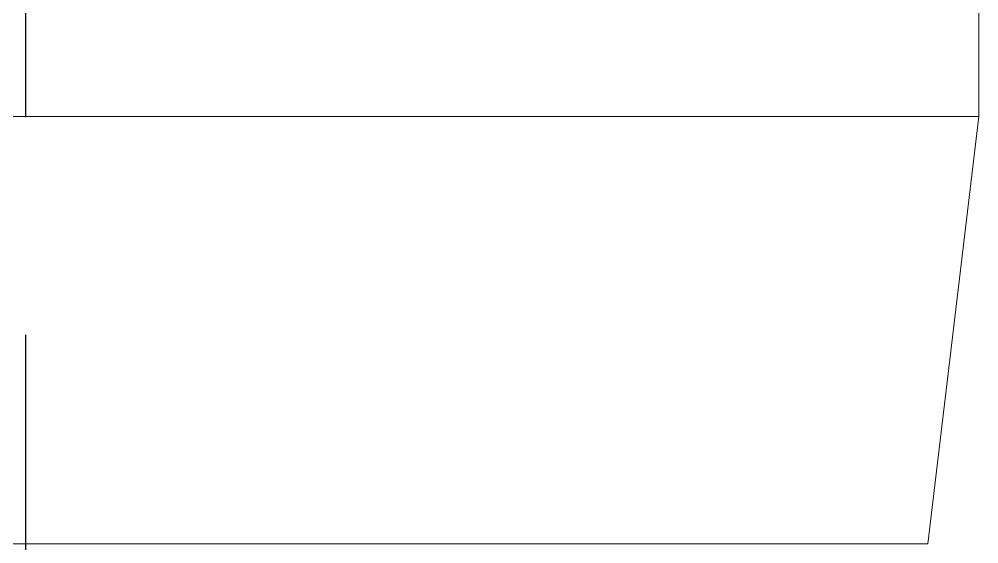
# Model space of a CAD drawing. Header units: millimetres. Extents: x 2915 to 5291, y 1031 to 4391.
# Drawn here: x 3776.96 to 3793.76, y 2238.01 to 2247.19 of the extents above; entities that cross this region are included whole.
import ezdxf

# ---------------------------------------------------------------- set-up
doc = ezdxf.new("R2010")
doc.units = ezdxf.units.MM
doc.linetypes.add('CENTERX2', pattern=[20.32, 12.7, -2.54, 2.54, -2.54])
doc.layers.add('CENTER', color=1, linetype='CENTERX2')

msp = doc.modelspace()

# ---------------------------------------------------------------- linework, layer by layer
at = {"linetype": 'Continuous', "lineweight": 18, "extrusion": (0, 1, 0)}
for p, q in [((3793.759, 2245.483), (3793.759, 2253.483)), ((3793.759, 2245.483), (3771.666, 2245.483)), ((3792.867, 2238.005), (3793.759, 2245.483))]:
    msp.add_line(p, q, dxfattribs=at)
at = {"linetype": 'Continuous', "lineweight": 13, "extrusion": (0, 1, 0)}
msp.add_line((3792.867, 2238.005), (3771.947, 2238.005), dxfattribs=at)
at = {"layer": 'CENTER', "ltscale": 1.5}
msp.add_line((3777.067, 3148.446), (3777.067, 1836.335), dxfattribs=at)

doc.saveas('drawing.dxf')
